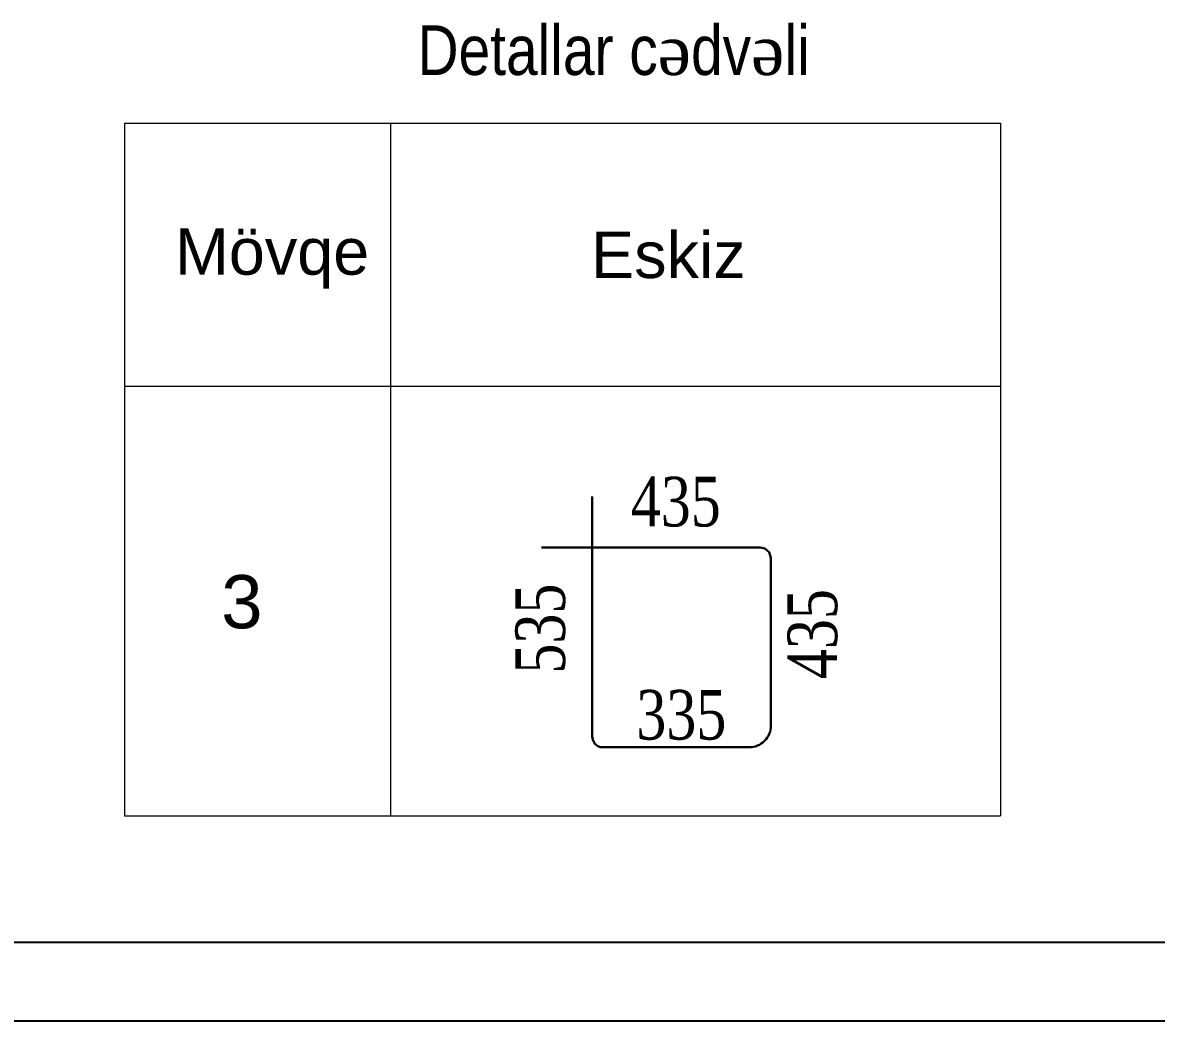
# Model space of a CAD drawing. Header units: millimetres. Extents: x -149347 to 251215, y -2929184 to -2541447.
# Drawn here: x -68694 to -61846, y -2759145 to -2753112 of the extents above; entities that cross this region are included whole.
import ezdxf

# ---------------------------------------------------------------- set-up
doc = ezdxf.new("R2010")
doc.units = ezdxf.units.MM
for name, color, linetype, lineweight in [('(Text)', 7, 'Continuous', 0), ('ARMATUR', 7, 'Continuous', 30), ('cedvel  0.09', 7, 'Continuous', 13)]:
    doc.layers.add(name, color=color, linetype=linetype, lineweight=lineweight)
doc.styles.add('75', font='txt.shx', dxfattribs={"width": 0.8, "height": 75})
doc.styles.add('Arial', font='arial.ttf')
doc.styles.add('style6', font='ARIALN.TTF', dxfattribs={"height": 300})
doc.styles.add('Times New  Roman', font='times.ttf')

# ---------------------------------------------------------------- blocks, each defined once
blk = doc.blocks.new('mekteb')
at = {"color": 0, "lineweight": 25, "ltscale": 15}
blk.add_line((101643.2, -1849366.4), (139343.2, -1849366.4), dxfattribs=at)
at = {"color": 0, "lineweight": 25}
blk.add_line((139843.2, -1849866.4), (99643.1, -1849866.4), dxfattribs=at)

msp = doc.modelspace()

# ---------------------------------------------------------------- linework, layer by layer
at = {"layer": 'ARMATUR'}
msp.add_lwpolyline([(-64538.11232, -2756281.88816), (-64239.39083, -2756281.88816), (-64211.38968, -2756287.91249), (-64184.68919, -2756310.02217), (-64173.56633, -2756345.05209), (-64173.56633, -2757357.45429, -0.4142135624), (-64305.56633, -2757489.45429), (-65170.12655, -2757489.45429), (-65181.12275, -2757489.45429), (-65203.27298, -2757489.45429), (-65219.68154, -2757482.04952), (-65237.66295, -2757468.72977), (-65249.69065, -2757444.47239), (-65253.39884, -2757423.11542), (-65253.39884, -2755974.68816)], format="xyb", dxfattribs=at)
msp.add_lwpolyline([(-65560.59884, -2756281.88816), (-64252.39679, -2756281.88816)], dxfattribs=at)
msp.add_lwpolyline([(-65560.59884, -2756281.88816), (-64252.39679, -2756281.88816)], dxfattribs=at)
at = {"layer": 'cedvel  0.09', "lineweight": 20}
for p, q in [((-68078.72333, -2753719.31552), (-62786.55203, -2753719.31552)), ((-68078.72333, -2753719.31552), (-68078.72333, -2757903.49593)), ((-66471.59706, -2753719.31552), (-66471.59706, -2757903.49593)), ((-62786.55203, -2753719.31552), (-62786.55203, -2757903.49593)), ((-68078.72333, -2755307.17266), (-62786.55203, -2755307.17266)), ((-68078.72333, -2755307.17266), (-62786.55203, -2755307.17266)), ((-68078.72333, -2755307.17266), (-62786.55203, -2755307.17266)), ((-68078.72333, -2757903.49593), (-62786.55203, -2757903.49593))]:
    msp.add_line(p, q, dxfattribs=at)

# ---------------------------------------------------------------- block references
at = {"lineweight": 15, "xscale": 0.9544229576021871, "yscale": 0.9544229576021871, "zscale": 0.9544229576021871}
msp.add_blockref('mekteb', (-176780.75159, -993589.85688), dxfattribs=at)

# ---------------------------------------------------------------- texts
at = {"layer": '(Text)', "ltscale": 100, "char_height": 300, "width": 432.5029304, "attachment_point": 1, "style": '75'}
for s, insert in [('{\\fTimes New Roman|b0|i0|c238|p18;435}', (-65020.43273, -2755854.87943)), ('{\\fTimes New Roman|b0|i0|c238|p18;335}', (-64986.92153, -2757142.54474))]:
    msp.add_mtext(s, dxfattribs=dict(at, insert=insert))
at = {"layer": '(Text)', "ltscale": 100, "char_height": 300, "width": 312.2697063, "attachment_point": 1, "rotation": 90, "style": '75'}
for s, insert in [('{\\fTimes New Roman|b0|i0|c238|p18;535}', (-65718.14506, -2757044.23587)), ('{\\fTimes New Roman|b0|i0|c238|p18;435}', (-64073.91315, -2757077.21192))]:
    msp.add_mtext(s, dxfattribs=dict(at, insert=insert))
at = {"color": 7, "lineweight": 5, "ltscale": 15, "insert": (-66309.01452, -2753127.60872), "char_height": 300, "width": 5566.3639913, "attachment_point": 1, "style": 'style6'}
msp.add_mtext('{\\fArial Narrow|b0|i0|c238|p34;Detallar c\\fTimes New Roman|b0|i0|c238|p18;ə\\fArial Narrow|b0|i0|c238|p34;dv\\fTimes New Roman|b0|i0|c238|p18;ə\\fArial Narrow|b0|i0|c238|p34;li}', dxfattribs=at)
at = {"layer": 'cedvel  0.09', "lineweight": 20, "char_height": 279.9997945, "width": 5566.3639913, "attachment_point": 1, "style": 'Times New  Roman'}
for s, insert in [('{\\fArial|b0|i0|c238|p34;Mövqe}', (-67774.57737, -2754354.21695)), ('\\pxt35;{\\fArial|b0|i0|c238|p34;Eskiz}', (-65260.89407, -2754374.36462))]:
    msp.add_mtext(s, dxfattribs=dict(at, insert=insert))
at = {"layer": 'cedvel  0.09', "lineweight": 20, "insert": (-67245.24499, -2756449.04881), "char_height": 254.4642857, "attachment_point": 3, "style": 'Arial'}
msp.add_mtext(' {\\fArial|b0|i0|c238|p34;\\H1.2632x;3}', dxfattribs=at)

doc.saveas('drawing.dxf')
